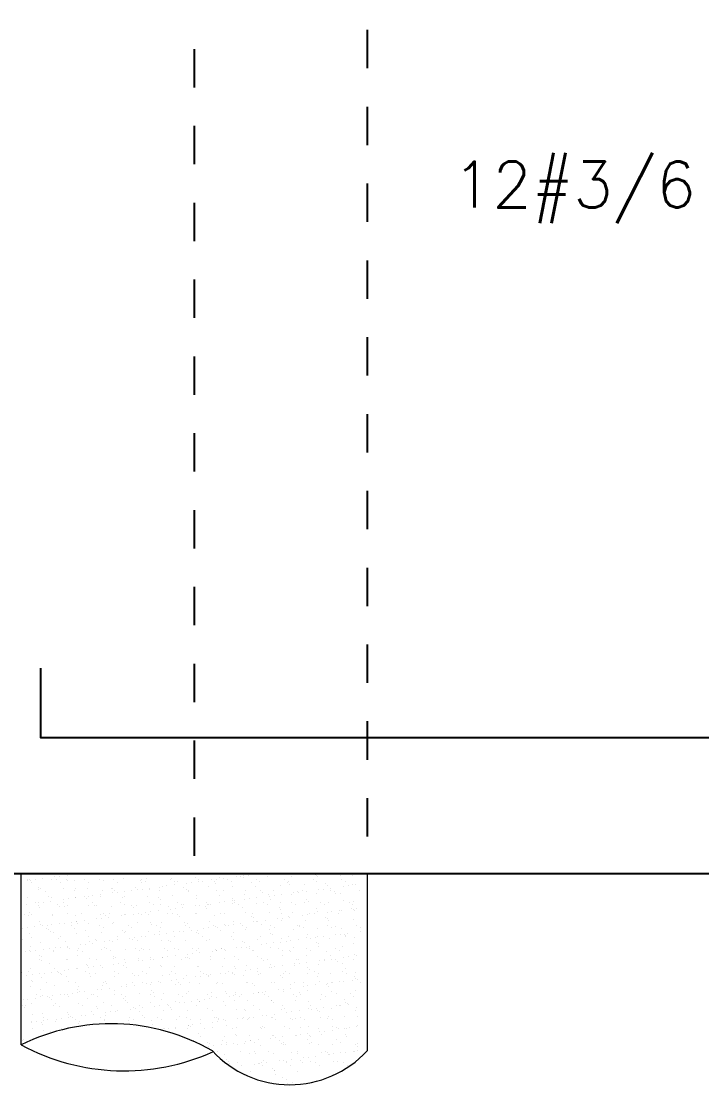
# Model space of a CAD drawing. Header units: millimetres. Extents: x 0 to 212, y -9 to 41.
# Drawn here: x 40.274 to 42.045, y 21.971 to 24.74 of the extents above; entities that cross this region are included whole.
import ezdxf
from ezdxf.enums import TextEntityAlignment as Align

# ---------------------------------------------------------------- set-up
doc = ezdxf.new("R2010")
doc.units = ezdxf.units.MM
doc.header["$LTSCALE"] = 0.01
doc.linetypes.add('DASHDOT', pattern=[1, 0.5, -0.25, 0, -0.25])
doc.linetypes.add('DASHED2', pattern=[0.375, 0.25, -0.125])
for name, color, linetype in [('FC_BORDE VIGA', 4, 'Continuous'), ('FC_EJES', 1, 'DASHDOT'), ('FC_HATCH', 253, 'Continuous'), ('FC_PROYECCION', 6, 'DASHED2'), ('FC_R-60', 11, 'Continuous'), ('FC_REFUERZO', 5, 'Continuous')]:
    doc.layers.add(name, color=color, linetype=linetype)
doc.styles.get("Standard").update_dxf_attribs({"font": 'romans.shx'})

# ---------------------------------------------------------------- blocks, each defined once
blk = doc.blocks.new('PilaDinamica0.90')
at = {"layer": 'FC_HATCH', "linetype": 'Continuous', "lineweight": 15}
for p, q in [((0.0157, -0.0177), (0.0157, -0.0177)), ((0.0167, -0.0164), (0.0167, -0.0164)), ((0.0215, -0.0146), (0.0215, -0.0146)), ((0.0235, -0.0174), (0.0235, -0.0174)), ((0.0268, -0.0228), (0.0268, -0.0228)), ((0.0359, -0.0157), (0.0359, -0.0157)), ((0.0553, -0.0132), (0.0553, -0.0132)), ((0.0782, -0.0169), (0.0782, -0.0169)), ((0.0877, -0.0089), (0.0877, -0.0089)), ((0.091, -0.0162), (0.091, -0.0162)), ((0.1001, -0.0073), (0.1001, -0.0073)), ((0.1011, -0.0226), (0.1011, -0.0226)), ((0.117, -0.0154), (0.117, -0.0154)), ((0.1195, -0.0047), (0.1195, -0.0047)), ((0.1214, -0.0194), (0.1214, -0.0194)), ((0.1392, -0.0172), (0.1392, -0.0172)), ((0.1519, -0.0004), (0.1519, -0.0004)), ((0.1653, -0.0161), (0.1653, -0.0161)), ((0.1754, -0.0225), (0.1754, -0.0225)), ((0.2037, -0.0149), (0.2037, -0.0149)), ((0.2139, -0.0175), (0.2139, -0.0175)), ((0.2396, -0.016), (0.2396, -0.016)), ((0.2497, -0.0224), (0.2497, -0.0224)), ((0.2661, -0.0141), (0.2661, -0.0141)), ((0.3093, -0.0183), (0.3093, -0.0183)), ((0.3137, -0.0224), (0.3137, -0.0224)), ((0.3139, -0.0158), (0.3139, -0.0158)), ((0.324, -0.0222), (0.324, -0.0222)), ((0.3271, -0.0144), (0.3271, -0.0144)), ((0.3855, -0.0014), (0.3855, -0.0014)), ((0.3882, -0.0157), (0.3882, -0.0157)), ((0.3916, -0.0121), (0.3916, -0.0121)), ((0.3983, -0.0221), (0.3983, -0.0221)), ((0.4062, -0.0204), (0.4062, -0.0204)), ((0.4308, -0.0255), (0.4308, -0.0255)), ((0.4432, -0.0239), (0.4432, -0.0239)), ((0.454, -0.0113), (0.454, -0.0113)), ((0.4625, -0.0156), (0.4625, -0.0156)), ((0.4626, -0.0213), (0.4626, -0.0213)), ((0.4726, -0.022), (0.4726, -0.022)), ((0.4951, -0.017), (0.4951, -0.017)), ((0.5017, -0.0213), (0.5017, -0.0213)), ((0.5061, -0.0253), (0.5061, -0.0253)), ((0.5075, -0.0154), (0.5075, -0.0154)), ((0.5151, -0.0116), (0.5151, -0.0116)), ((0.5269, -0.0129), (0.5269, -0.0129)), ((0.5368, -0.0154), (0.5368, -0.0154)), ((0.5469, -0.0218), (0.5469, -0.0218)), ((0.5593, -0.0086), (0.5593, -0.0086)), ((0.5717, -0.007), (0.5717, -0.007)), ((0.5734, -0.0003), (0.5734, -0.0003)), ((0.5778, -0.0043), (0.5778, -0.0043)), ((0.5795, -0.0093), (0.5795, -0.0093)), ((0.5911, -0.0044), (0.5911, -0.0044)), ((0.5986, -0.0234), (0.5986, -0.0234)), ((0.6111, -0.0153), (0.6111, -0.0153)), ((0.6212, -0.0217), (0.6212, -0.0217)), ((0.6235, -0.0001), (0.6235, -0.0001)), ((0.642, -0.0085), (0.642, -0.0085)), ((0.6703, -0.0024), (0.6703, -0.0024)), ((0.6854, -0.0152), (0.6854, -0.0152)), ((0.694, -0.0242), (0.694, -0.0242)), ((0.6955, -0.0216), (0.6955, -0.0216)), ((0.703, -0.0087), (0.703, -0.0087)), ((0.7597, -0.015), (0.7597, -0.015)), ((0.7658, -0.0032), (0.7658, -0.0032)), ((0.7674, -0.0064), (0.7674, -0.0064)), ((0.7698, -0.0214), (0.7698, -0.0214)), ((0.7702, -0.0073), (0.7702, -0.0073)), ((0.7909, -0.0263), (0.7909, -0.0263)), ((0.8299, -0.0056), (0.8299, -0.0056)), ((0.834, -0.0149), (0.834, -0.0149)), ((0.8441, -0.0213), (0.8441, -0.0213)), ((0.8626, -0.0054), (0.8626, -0.0054)), ((0.0453, -0.0363), (0.0453, -0.0363)), ((0.046, -0.0416), (0.046, -0.0416)), ((0.0497, -0.0404), (0.0497, -0.0404)), ((0.063, -0.0459), (0.063, -0.0459)), ((0.1104, -0.0393), (0.1104, -0.0393)), ((0.1373, -0.0457), (0.1373, -0.0457)), ((0.1421, -0.0384), (0.1421, -0.0384)), ((0.1729, -0.0385), (0.1729, -0.0385)), ((0.2057, -0.0551), (0.2057, -0.0551)), ((0.2116, -0.0456), (0.2116, -0.0456)), ((0.2339, -0.0388), (0.2339, -0.0388)), ((0.2376, -0.0393), (0.2376, -0.0393)), ((0.2382, -0.0509), (0.2382, -0.0509)), ((0.242, -0.0433), (0.242, -0.0433)), ((0.2506, -0.0492), (0.2506, -0.0492)), ((0.27, -0.0467), (0.27, -0.0467)), ((0.2859, -0.0455), (0.2859, -0.0455)), ((0.2984, -0.0365), (0.2984, -0.0365)), ((0.3024, -0.0424), (0.3024, -0.0424)), ((0.3148, -0.0408), (0.3148, -0.0408)), ((0.3342, -0.0382), (0.3342, -0.0382)), ((0.3345, -0.0414), (0.3345, -0.0414)), ((0.3602, -0.0453), (0.3602, -0.0453)), ((0.3608, -0.0357), (0.3608, -0.0357)), ((0.3666, -0.034), (0.3666, -0.034)), ((0.379, -0.0323), (0.379, -0.0323)), ((0.3984, -0.0298), (0.3984, -0.0298)), ((0.4219, -0.036), (0.4219, -0.036)), ((0.43, -0.0422), (0.43, -0.0422)), ((0.4344, -0.0462), (0.4344, -0.0462)), ((0.4345, -0.0452), (0.4345, -0.0452)), ((0.4863, -0.0337), (0.4863, -0.0337)), ((0.5088, -0.045), (0.5088, -0.045)), ((0.5268, -0.0443), (0.5268, -0.0443)), ((0.5488, -0.0329), (0.5488, -0.0329)), ((0.581, -0.0552), (0.581, -0.0552)), ((0.5831, -0.0449), (0.5831, -0.0449)), ((0.6098, -0.0331), (0.6098, -0.0331)), ((0.6223, -0.0451), (0.6223, -0.0451)), ((0.6267, -0.0492), (0.6267, -0.0492)), ((0.6435, -0.0544), (0.6435, -0.0544)), ((0.6574, -0.0448), (0.6574, -0.0448)), ((0.6742, -0.0308), (0.6742, -0.0308)), ((0.6773, -0.0548), (0.6773, -0.0548)), ((0.6984, -0.0282), (0.6984, -0.0282)), ((0.7045, -0.0547), (0.7045, -0.0547)), ((0.7097, -0.0506), (0.7097, -0.0506)), ((0.7192, -0.0472), (0.7192, -0.0472)), ((0.7221, -0.0489), (0.7221, -0.0489)), ((0.7317, -0.0446), (0.7317, -0.0446)), ((0.7367, -0.03), (0.7367, -0.03)), ((0.7415, -0.0464), (0.7415, -0.0464)), ((0.769, -0.0524), (0.769, -0.0524)), ((0.7739, -0.0421), (0.7739, -0.0421)), ((0.7864, -0.0405), (0.7864, -0.0405)), ((0.7977, -0.0303), (0.7977, -0.0303)), ((0.8058, -0.0379), (0.8058, -0.0379)), ((0.806, -0.0445), (0.806, -0.0445)), ((0.8147, -0.0481), (0.8147, -0.0481)), ((0.8191, -0.0521), (0.8191, -0.0521)), ((0.8314, -0.0516), (0.8314, -0.0516)), ((0.8382, -0.0336), (0.8382, -0.0336)), ((0.8506, -0.032), (0.8506, -0.032)), ((0.8622, -0.028), (0.8622, -0.028)), ((0.87, -0.0295), (0.87, -0.0295)), ((0.8803, -0.0444), (0.8803, -0.0444)), ((0.0131, -0.0805), (0.0131, -0.0805)), ((0.0172, -0.0637), (0.0172, -0.0637)), ((0.036, -0.0761), (0.036, -0.0761)), ((0.0455, -0.0762), (0.0455, -0.0762)), ((0.046, -0.0825), (0.046, -0.0825)), ((0.0579, -0.0746), (0.0579, -0.0746)), ((0.0704, -0.0594), (0.0704, -0.0594)), ((0.0773, -0.072), (0.0773, -0.072)), ((0.0797, -0.0629), (0.0797, -0.0629)), ((0.0942, -0.0812), (0.0942, -0.0812)), ((0.1097, -0.0678), (0.1097, -0.0678)), ((0.1103, -0.076), (0.1103, -0.076)), ((0.1203, -0.0824), (0.1203, -0.0824)), ((0.1221, -0.0661), (0.1221, -0.0661)), ((0.1407, -0.0632), (0.1407, -0.0632)), ((0.1415, -0.0636), (0.1415, -0.0636)), ((0.1659, -0.0602), (0.1659, -0.0602)), ((0.1703, -0.0642), (0.1703, -0.0642)), ((0.1739, -0.0593), (0.1739, -0.0593)), ((0.1846, -0.0758), (0.1846, -0.0758)), ((0.1864, -0.0577), (0.1864, -0.0577)), ((0.1946, -0.0823), (0.1946, -0.0823)), ((0.2052, -0.0609), (0.2052, -0.0609)), ((0.2589, -0.0757), (0.2589, -0.0757)), ((0.2628, -0.0623), (0.2628, -0.0623)), ((0.2676, -0.0601), (0.2676, -0.0601)), ((0.269, -0.0821), (0.269, -0.0821)), ((0.2999, -0.0824), (0.2999, -0.0824)), ((0.3286, -0.0604), (0.3286, -0.0604)), ((0.3332, -0.0756), (0.3332, -0.0756)), ((0.3433, -0.082), (0.3433, -0.082)), ((0.3582, -0.0631), (0.3582, -0.0631)), ((0.3623, -0.0817), (0.3623, -0.0817)), ((0.3626, -0.0672), (0.3626, -0.0672)), ((0.3931, -0.058), (0.3931, -0.058)), ((0.4075, -0.0754), (0.4075, -0.0754)), ((0.4176, -0.0819), (0.4176, -0.0819)), ((0.4234, -0.0819), (0.4234, -0.0819)), ((0.4551, -0.0652), (0.4551, -0.0652)), ((0.4555, -0.0573), (0.4555, -0.0573)), ((0.4652, -0.0827), (0.4652, -0.0827)), ((0.4818, -0.0753), (0.4818, -0.0753)), ((0.4846, -0.0802), (0.4846, -0.0802)), ((0.4878, -0.0796), (0.4878, -0.0796)), ((0.4919, -0.0817), (0.4919, -0.0817)), ((0.5166, -0.0575), (0.5166, -0.0575)), ((0.5171, -0.0759), (0.5171, -0.0759)), ((0.5295, -0.0743), (0.5295, -0.0743)), ((0.5489, -0.0717), (0.5489, -0.0717)), ((0.5503, -0.0788), (0.5503, -0.0788)), ((0.5506, -0.0661), (0.5506, -0.0661)), ((0.555, -0.0701), (0.555, -0.0701)), ((0.5561, -0.0752), (0.5561, -0.0752)), ((0.5662, -0.0816), (0.5662, -0.0816)), ((0.5813, -0.0675), (0.5813, -0.0675)), ((0.5937, -0.0658), (0.5937, -0.0658)), ((0.6113, -0.0791), (0.6113, -0.0791)), ((0.6131, -0.0633), (0.6131, -0.0633)), ((0.6304, -0.075), (0.6304, -0.075)), ((0.6405, -0.0814), (0.6405, -0.0814)), ((0.6455, -0.059), (0.6455, -0.059)), ((0.6475, -0.0682), (0.6475, -0.0682)), ((0.6579, -0.0574), (0.6579, -0.0574)), ((0.6757, -0.0768), (0.6757, -0.0768)), ((0.7047, -0.0749), (0.7047, -0.0749)), ((0.7148, -0.0813), (0.7148, -0.0813)), ((0.7382, -0.076), (0.7382, -0.076)), ((0.7429, -0.069), (0.7429, -0.069)), ((0.7473, -0.073), (0.7473, -0.073)), ((0.779, -0.0748), (0.779, -0.0748)), ((0.7891, -0.0812), (0.7891, -0.0812)), ((0.7992, -0.0763), (0.7992, -0.0763)), ((0.8398, -0.0711), (0.8398, -0.0711)), ((0.8533, -0.0746), (0.8533, -0.0746)), ((0.8634, -0.081), (0.8634, -0.081)), ((0.8637, -0.074), (0.8637, -0.074)), ((0.008, -0.1057), (0.008, -0.1057)), ((0.0187, -0.1097), (0.0187, -0.1097)), ((0.0224, -0.1021), (0.0224, -0.1021)), ((0.0268, -0.1061), (0.0268, -0.1061)), ((0.0475, -0.0876), (0.0475, -0.0876)), ((0.0812, -0.1089), (0.0812, -0.1089)), ((0.0823, -0.1056), (0.0823, -0.1056)), ((0.0986, -0.0852), (0.0986, -0.0852)), ((0.1119, -0.0853), (0.1119, -0.0853)), ((0.1193, -0.1042), (0.1193, -0.1042)), ((0.1422, -0.1092), (0.1422, -0.1092)), ((0.1566, -0.1055), (0.1566, -0.1055)), ((0.1744, -0.0845), (0.1744, -0.0845)), ((0.191, -0.0833), (0.191, -0.0833)), ((0.2067, -0.1068), (0.2067, -0.1068)), ((0.2148, -0.105), (0.2148, -0.105)), ((0.2192, -0.1091), (0.2192, -0.1091)), ((0.2309, -0.1053), (0.2309, -0.1053)), ((0.2354, -0.0848), (0.2354, -0.0848)), ((0.2602, -0.1097), (0.2602, -0.1097)), ((0.2691, -0.1061), (0.2691, -0.1061)), ((0.2726, -0.1081), (0.2726, -0.1081)), ((0.2865, -0.0841), (0.2865, -0.0841)), ((0.2909, -0.0881), (0.2909, -0.0881)), ((0.292, -0.1056), (0.292, -0.1056)), ((0.3052, -0.1052), (0.3052, -0.1052)), ((0.3117, -0.1071), (0.3117, -0.1071)), ((0.3244, -0.1013), (0.3244, -0.1013)), ((0.3302, -0.1063), (0.3302, -0.1063)), ((0.3368, -0.0997), (0.3368, -0.0997)), ((0.3562, -0.0971), (0.3562, -0.0971)), ((0.3795, -0.1051), (0.3795, -0.1051)), ((0.3834, -0.0862), (0.3834, -0.0862)), ((0.3886, -0.0928), (0.3886, -0.0928)), ((0.3946, -0.104), (0.3946, -0.104)), ((0.401, -0.0912), (0.401, -0.0912)), ((0.4071, -0.108), (0.4071, -0.108)), ((0.4204, -0.0886), (0.4204, -0.0886)), ((0.4528, -0.0844), (0.4528, -0.0844)), ((0.4538, -0.1049), (0.4538, -0.1049)), ((0.457, -0.1032), (0.457, -0.1032)), ((0.4789, -0.087), (0.4789, -0.087)), ((0.4833, -0.091), (0.4833, -0.091)), ((0.504, -0.1101), (0.504, -0.1101)), ((0.5181, -0.1035), (0.5181, -0.1035)), ((0.5281, -0.1048), (0.5281, -0.1048)), ((0.5757, -0.0891), (0.5757, -0.0891)), ((0.5825, -0.1012), (0.5825, -0.1012)), ((0.6024, -0.1047), (0.6024, -0.1047)), ((0.645, -0.1004), (0.645, -0.1004)), ((0.6712, -0.0899), (0.6712, -0.0899)), ((0.6756, -0.094), (0.6756, -0.094)), ((0.6767, -0.1045), (0.6767, -0.1045)), ((0.706, -0.1007), (0.706, -0.1007)), ((0.7317, -0.1094), (0.7317, -0.1094)), ((0.7441, -0.1078), (0.7441, -0.1078)), ((0.751, -0.1044), (0.751, -0.1044)), ((0.7635, -0.1052), (0.7635, -0.1052)), ((0.7681, -0.092), (0.7681, -0.092)), ((0.7705, -0.0984), (0.7705, -0.0984)), ((0.7959, -0.101), (0.7959, -0.101)), ((0.8084, -0.0993), (0.8084, -0.0993)), ((0.8253, -0.1043), (0.8253, -0.1043)), ((0.8278, -0.0968), (0.8278, -0.0968)), ((0.8329, -0.0976), (0.8329, -0.0976)), ((0.8602, -0.0925), (0.8602, -0.0925)), ((0.8636, -0.0929), (0.8636, -0.0929)), ((0.868, -0.0969), (0.868, -0.0969)), ((0.8726, -0.0909), (0.8726, -0.0909)), ((0.0476, -0.1251), (0.0476, -0.1251)), ((0.049, -0.1336), (0.049, -0.1336)), ((0.0553, -0.1359), (0.0553, -0.1359)), ((0.0675, -0.1351), (0.0675, -0.1351)), ((0.0799, -0.1335), (0.0799, -0.1335)), ((0.0993, -0.1309), (0.0993, -0.1309)), ((0.1134, -0.1312), (0.1134, -0.1312)), ((0.1296, -0.1357), (0.1296, -0.1357)), ((0.1317, -0.1267), (0.1317, -0.1267)), ((0.1431, -0.126), (0.1431, -0.126)), ((0.1441, -0.125), (0.1441, -0.125)), ((0.1475, -0.13), (0.1475, -0.13)), ((0.1635, -0.1225), (0.1635, -0.1225)), ((0.1759, -0.1305), (0.1759, -0.1305)), ((0.1959, -0.1182), (0.1959, -0.1182)), ((0.2039, -0.1356), (0.2039, -0.1356)), ((0.2084, -0.1166), (0.2084, -0.1166)), ((0.2277, -0.114), (0.2277, -0.114)), ((0.2369, -0.1307), (0.2369, -0.1307)), ((0.2399, -0.1281), (0.2399, -0.1281)), ((0.2782, -0.1355), (0.2782, -0.1355)), ((0.3014, -0.1284), (0.3014, -0.1284)), ((0.3354, -0.1289), (0.3354, -0.1289)), ((0.3398, -0.1329), (0.3398, -0.1329)), ((0.3525, -0.1353), (0.3525, -0.1353)), ((0.3638, -0.1276), (0.3638, -0.1276)), ((0.4115, -0.112), (0.4115, -0.112)), ((0.4249, -0.1279), (0.4249, -0.1279)), ((0.4268, -0.1352), (0.4268, -0.1352)), ((0.4323, -0.131), (0.4323, -0.131)), ((0.4893, -0.1256), (0.4893, -0.1256)), ((0.5011, -0.1351), (0.5011, -0.1351)), ((0.5278, -0.1318), (0.5278, -0.1318)), ((0.5322, -0.1359), (0.5322, -0.1359)), ((0.539, -0.1348), (0.539, -0.1348)), ((0.5515, -0.1332), (0.5515, -0.1332)), ((0.5518, -0.1248), (0.5518, -0.1248)), ((0.5709, -0.1306), (0.5709, -0.1306)), ((0.5754, -0.1349), (0.5754, -0.1349)), ((0.5995, -0.1109), (0.5995, -0.1109)), ((0.6033, -0.1263), (0.6033, -0.1263)), ((0.6039, -0.1149), (0.6039, -0.1149)), ((0.6128, -0.1251), (0.6128, -0.1251)), ((0.6157, -0.1247), (0.6157, -0.1247)), ((0.6246, -0.1339), (0.6246, -0.1339)), ((0.6351, -0.1222), (0.6351, -0.1222)), ((0.6497, -0.1348), (0.6497, -0.1348)), ((0.6675, -0.1179), (0.6675, -0.1179)), ((0.6772, -0.1228), (0.6772, -0.1228)), ((0.6799, -0.1163), (0.6799, -0.1163)), ((0.6964, -0.113), (0.6964, -0.113)), ((0.6993, -0.1137), (0.6993, -0.1137)), ((0.7201, -0.1348), (0.7201, -0.1348)), ((0.724, -0.1346), (0.724, -0.1346)), ((0.7397, -0.122), (0.7397, -0.122)), ((0.7918, -0.1138), (0.7918, -0.1138)), ((0.7962, -0.1178), (0.7962, -0.1178)), ((0.7983, -0.1345), (0.7983, -0.1345)), ((0.8007, -0.1223), (0.8007, -0.1223)), ((0.817, -0.1369), (0.817, -0.1369)), ((0.8652, -0.1199), (0.8652, -0.1199)), ((0.8726, -0.1344), (0.8726, -0.1344)), ((0.0033, -0.1436), (0.0033, -0.1436)), ((0.0157, -0.1419), (0.0157, -0.1419)), ((0.0202, -0.1556), (0.0202, -0.1556)), ((0.0272, -0.1655), (0.0272, -0.1655)), ((0.0351, -0.1394), (0.0351, -0.1394)), ((0.0653, -0.1423), (0.0653, -0.1423)), ((0.0713, -0.1469), (0.0713, -0.1469)), ((0.0757, -0.1509), (0.0757, -0.1509)), ((0.0827, -0.1548), (0.0827, -0.1548)), ((0.1015, -0.1653), (0.1015, -0.1653)), ((0.1396, -0.1421), (0.1396, -0.1421)), ((0.1437, -0.1551), (0.1437, -0.1551)), ((0.1682, -0.149), (0.1682, -0.149)), ((0.1758, -0.1652), (0.1758, -0.1652)), ((0.2082, -0.1528), (0.2082, -0.1528)), ((0.2139, -0.142), (0.2139, -0.142)), ((0.2501, -0.1651), (0.2501, -0.1651)), ((0.2637, -0.1498), (0.2637, -0.1498)), ((0.2681, -0.1539), (0.2681, -0.1539)), ((0.2706, -0.152), (0.2706, -0.152)), ((0.2882, -0.1419), (0.2882, -0.1419)), ((0.314, -0.1644), (0.314, -0.1644)), ((0.3244, -0.1649), (0.3244, -0.1649)), ((0.3317, -0.1523), (0.3317, -0.1523)), ((0.3464, -0.1602), (0.3464, -0.1602)), ((0.3588, -0.1585), (0.3588, -0.1585)), ((0.3606, -0.1519), (0.3606, -0.1519)), ((0.3625, -0.1417), (0.3625, -0.1417)), ((0.3782, -0.156), (0.3782, -0.156)), ((0.3961, -0.15), (0.3961, -0.15)), ((0.3987, -0.1648), (0.3987, -0.1648)), ((0.4106, -0.1517), (0.4106, -0.1517)), ((0.423, -0.1501), (0.423, -0.1501)), ((0.4368, -0.1416), (0.4368, -0.1416)), ((0.4424, -0.1475), (0.4424, -0.1475)), ((0.456, -0.1528), (0.456, -0.1528)), ((0.4585, -0.1492), (0.4585, -0.1492)), ((0.4604, -0.1568), (0.4604, -0.1568)), ((0.473, -0.1647), (0.473, -0.1647)), ((0.4748, -0.1433), (0.4748, -0.1433)), ((0.4872, -0.1416), (0.4872, -0.1416)), ((0.5066, -0.1391), (0.5066, -0.1391)), ((0.5111, -0.1415), (0.5111, -0.1415)), ((0.5196, -0.1495), (0.5196, -0.1495)), ((0.5473, -0.1645), (0.5473, -0.1645)), ((0.5529, -0.1549), (0.5529, -0.1549)), ((0.584, -0.1472), (0.584, -0.1472)), ((0.5854, -0.1413), (0.5854, -0.1413)), ((0.6216, -0.1644), (0.6216, -0.1644)), ((0.6465, -0.1464), (0.6465, -0.1464)), ((0.6484, -0.1557), (0.6484, -0.1557)), ((0.6528, -0.1597), (0.6528, -0.1597)), ((0.6597, -0.1412), (0.6597, -0.1412)), ((0.6959, -0.1643), (0.6959, -0.1643)), ((0.7075, -0.1467), (0.7075, -0.1467)), ((0.7245, -0.1388), (0.7245, -0.1388)), ((0.734, -0.1411), (0.734, -0.1411)), ((0.7453, -0.1578), (0.7453, -0.1578)), ((0.7702, -0.1641), (0.7702, -0.1641)), ((0.772, -0.1443), (0.772, -0.1443)), ((0.7855, -0.1641), (0.7855, -0.1641)), ((0.8083, -0.1409), (0.8083, -0.1409)), ((0.8179, -0.1599), (0.8179, -0.1599)), ((0.8304, -0.1582), (0.8304, -0.1582)), ((0.8344, -0.1435), (0.8344, -0.1435)), ((0.8407, -0.1586), (0.8407, -0.1586)), ((0.8446, -0.164), (0.8446, -0.164)), ((0.8451, -0.1627), (0.8451, -0.1627)), ((0.8498, -0.1557), (0.8498, -0.1557)), ((0.8667, -0.1659), (0.8667, -0.1659)), ((0.8822, -0.1514), (0.8822, -0.1514)), ((0.8826, -0.1408), (0.8826, -0.1408)), ((0.004, -0.1719), (0.004, -0.1719)), ((0.0248, -0.1909), (0.0248, -0.1909)), ((0.0505, -0.1795), (0.0505, -0.1795)), ((0.0965, -0.17), (0.0965, -0.17)), ((0.1019, -0.1924), (0.1019, -0.1924)), ((0.115, -0.1772), (0.115, -0.1772)), ((0.1202, -0.1917), (0.1202, -0.1917)), ((0.1213, -0.1898), (0.1213, -0.1898)), ((0.1537, -0.1855), (0.1537, -0.1855)), ((0.1661, -0.1839), (0.1661, -0.1839)), ((0.1774, -0.1764), (0.1774, -0.1764)), ((0.1855, -0.1813), (0.1855, -0.1813)), ((0.192, -0.1708), (0.192, -0.1708)), ((0.1964, -0.1748), (0.1964, -0.1748)), ((0.2179, -0.1771), (0.2179, -0.1771)), ((0.2303, -0.1754), (0.2303, -0.1754)), ((0.2384, -0.1767), (0.2384, -0.1767)), ((0.2497, -0.1729), (0.2497, -0.1729)), ((0.2822, -0.1686), (0.2822, -0.1686)), ((0.2888, -0.1729), (0.2888, -0.1729)), ((0.2946, -0.167), (0.2946, -0.167)), ((0.3029, -0.1744), (0.3029, -0.1744)), ((0.3653, -0.1736), (0.3653, -0.1736)), ((0.3843, -0.1737), (0.3843, -0.1737)), ((0.3887, -0.1777), (0.3887, -0.1777)), ((0.4264, -0.1739), (0.4264, -0.1739)), ((0.4812, -0.1758), (0.4812, -0.1758)), ((0.4908, -0.1716), (0.4908, -0.1716)), ((0.5533, -0.1708), (0.5533, -0.1708)), ((0.561, -0.1937), (0.561, -0.1937)), ((0.5735, -0.192), (0.5735, -0.192)), ((0.5767, -0.1766), (0.5767, -0.1766)), ((0.5811, -0.1807), (0.5811, -0.1807)), ((0.5855, -0.1931), (0.5855, -0.1931)), ((0.5929, -0.1895), (0.5929, -0.1895)), ((0.6143, -0.1711), (0.6143, -0.1711)), ((0.6253, -0.1852), (0.6253, -0.1852)), ((0.6377, -0.1836), (0.6377, -0.1836)), ((0.648, -0.1923), (0.648, -0.1923)), ((0.6571, -0.181), (0.6571, -0.181)), ((0.6735, -0.1787), (0.6735, -0.1787)), ((0.6787, -0.1687), (0.6787, -0.1687)), ((0.6895, -0.1768), (0.6895, -0.1768)), ((0.7019, -0.1751), (0.7019, -0.1751)), ((0.709, -0.1926), (0.709, -0.1926)), ((0.7213, -0.1726), (0.7213, -0.1726)), ((0.7412, -0.1679), (0.7412, -0.1679)), ((0.7537, -0.1683), (0.7537, -0.1683)), ((0.7661, -0.1667), (0.7661, -0.1667)), ((0.769, -0.1796), (0.769, -0.1796)), ((0.7734, -0.1836), (0.7734, -0.1836)), ((0.7735, -0.1903), (0.7735, -0.1903)), ((0.8022, -0.1682), (0.8022, -0.1682)), ((0.8359, -0.1895), (0.8359, -0.1895)), ((0.8659, -0.1817), (0.8659, -0.1817)), ((0.0002, -0.1957), (0.0002, -0.1957)), ((0.0103, -0.2022), (0.0103, -0.2022)), ((0.0217, -0.2016), (0.0217, -0.2016)), ((0.0253, -0.2024), (0.0253, -0.2024)), ((0.0377, -0.2008), (0.0377, -0.2008)), ((0.0485, -0.2127), (0.0485, -0.2127)), ((0.0529, -0.2167), (0.0529, -0.2167)), ((0.0571, -0.1983), (0.0571, -0.1983)), ((0.0745, -0.1956), (0.0745, -0.1956)), ((0.0842, -0.2008), (0.0842, -0.2008)), ((0.0846, -0.202), (0.0846, -0.202)), ((0.0895, -0.194), (0.0895, -0.194)), ((0.1246, -0.1957), (0.1246, -0.1957)), ((0.1452, -0.2011), (0.1452, -0.2011)), ((0.1454, -0.2148), (0.1454, -0.2148)), ((0.1488, -0.1955), (0.1488, -0.1955)), ((0.1589, -0.2019), (0.1589, -0.2019)), ((0.2097, -0.1988), (0.2097, -0.1988)), ((0.2171, -0.1938), (0.2171, -0.1938)), ((0.2231, -0.1953), (0.2231, -0.1953)), ((0.2332, -0.2018), (0.2332, -0.2018)), ((0.2409, -0.2156), (0.2409, -0.2156)), ((0.2453, -0.2196), (0.2453, -0.2196)), ((0.2721, -0.198), (0.2721, -0.198)), ((0.2974, -0.1952), (0.2974, -0.1952)), ((0.3044, -0.2204), (0.3044, -0.2204)), ((0.3075, -0.2016), (0.3075, -0.2016)), ((0.3126, -0.1946), (0.3126, -0.1946)), ((0.317, -0.1987), (0.317, -0.1987)), ((0.3332, -0.1983), (0.3332, -0.1983)), ((0.3377, -0.2177), (0.3377, -0.2177)), ((0.3668, -0.2196), (0.3668, -0.2196)), ((0.3684, -0.219), (0.3684, -0.219)), ((0.3717, -0.1951), (0.3717, -0.1951)), ((0.3808, -0.2174), (0.3808, -0.2174)), ((0.3818, -0.2015), (0.3818, -0.2015)), ((0.3976, -0.196), (0.3976, -0.196)), ((0.4002, -0.2149), (0.4002, -0.2149)), ((0.4095, -0.1968), (0.4095, -0.1968)), ((0.4279, -0.2199), (0.4279, -0.2199)), ((0.4326, -0.2106), (0.4326, -0.2106)), ((0.4332, -0.2185), (0.4332, -0.2185)), ((0.445, -0.209), (0.445, -0.209)), ((0.446, -0.1949), (0.446, -0.1949)), ((0.4561, -0.2013), (0.4561, -0.2013)), ((0.4601, -0.1952), (0.4601, -0.1952)), ((0.4644, -0.2064), (0.4644, -0.2064)), ((0.4923, -0.2175), (0.4923, -0.2175)), ((0.4968, -0.2021), (0.4968, -0.2021)), ((0.5049, -0.1976), (0.5049, -0.1976)), ((0.5092, -0.2005), (0.5092, -0.2005)), ((0.5093, -0.2016), (0.5093, -0.2016)), ((0.5203, -0.1948), (0.5203, -0.1948)), ((0.5211, -0.1955), (0.5211, -0.1955)), ((0.5286, -0.1979), (0.5286, -0.1979)), ((0.5301, -0.2206), (0.5301, -0.2206)), ((0.5304, -0.2012), (0.5304, -0.2012)), ((0.5548, -0.2167), (0.5548, -0.2167)), ((0.5946, -0.1947), (0.5946, -0.1947)), ((0.6018, -0.1997), (0.6018, -0.1997)), ((0.6047, -0.2011), (0.6047, -0.2011)), ((0.6158, -0.217), (0.6158, -0.217)), ((0.6256, -0.2214), (0.6256, -0.2214)), ((0.6689, -0.1945), (0.6689, -0.1945)), ((0.679, -0.2009), (0.679, -0.2009)), ((0.6802, -0.2147), (0.6802, -0.2147)), ((0.6973, -0.2005), (0.6973, -0.2005)), ((0.7017, -0.2045), (0.7017, -0.2045)), ((0.7427, -0.2139), (0.7427, -0.2139)), ((0.7432, -0.1944), (0.7432, -0.1944)), ((0.7533, -0.2008), (0.7533, -0.2008)), ((0.7942, -0.2026), (0.7942, -0.2026)), ((0.8037, -0.2142), (0.8037, -0.2142)), ((0.8175, -0.1943), (0.8175, -0.1943)), ((0.8276, -0.2007), (0.8276, -0.2007)), ((0.8399, -0.2187), (0.8399, -0.2187)), ((0.8524, -0.2171), (0.8524, -0.2171)), ((0.8682, -0.2119), (0.8682, -0.2119)), ((0.8718, -0.2146), (0.8718, -0.2146)), ((0.0232, -0.2476), (0.0232, -0.2476)), ((0.0465, -0.2252), (0.0465, -0.2252)), ((0.052, -0.2255), (0.052, -0.2255)), ((0.0737, -0.2357), (0.0737, -0.2357)), ((0.0857, -0.2468), (0.0857, -0.2468)), ((0.1165, -0.2232), (0.1165, -0.2232)), ((0.1208, -0.2251), (0.1208, -0.2251)), ((0.1433, -0.2487), (0.1433, -0.2487)), ((0.1467, -0.2471), (0.1467, -0.2471)), ((0.1691, -0.2365), (0.1691, -0.2365)), ((0.1735, -0.2406), (0.1735, -0.2406)), ((0.1757, -0.2444), (0.1757, -0.2444)), ((0.1789, -0.2224), (0.1789, -0.2224)), ((0.1881, -0.2428), (0.1881, -0.2428)), ((0.1951, -0.225), (0.1951, -0.225)), ((0.2075, -0.2402), (0.2075, -0.2402)), ((0.2112, -0.2448), (0.2112, -0.2448)), ((0.2399, -0.2227), (0.2399, -0.2227)), ((0.2399, -0.236), (0.2399, -0.236)), ((0.2523, -0.2343), (0.2523, -0.2343)), ((0.266, -0.2386), (0.266, -0.2386)), ((0.2694, -0.2248), (0.2694, -0.2248)), ((0.2717, -0.2318), (0.2717, -0.2318)), ((0.2736, -0.244), (0.2736, -0.244)), ((0.3042, -0.2275), (0.3042, -0.2275)), ((0.3166, -0.2259), (0.3166, -0.2259)), ((0.3347, -0.2443), (0.3347, -0.2443)), ((0.336, -0.2233), (0.336, -0.2233)), ((0.3437, -0.2247), (0.3437, -0.2247)), ((0.3615, -0.2395), (0.3615, -0.2395)), ((0.3659, -0.2435), (0.3659, -0.2435)), ((0.3991, -0.2419), (0.3991, -0.2419)), ((0.418, -0.2246), (0.418, -0.2246)), ((0.4376, -0.2225), (0.4376, -0.2225)), ((0.4584, -0.2416), (0.4584, -0.2416)), ((0.4616, -0.2411), (0.4616, -0.2411)), ((0.4923, -0.2244), (0.4923, -0.2244)), ((0.5226, -0.2414), (0.5226, -0.2414)), ((0.5538, -0.2424), (0.5538, -0.2424)), ((0.5582, -0.2464), (0.5582, -0.2464)), ((0.5666, -0.2243), (0.5666, -0.2243)), ((0.587, -0.2391), (0.587, -0.2391)), ((0.6149, -0.2484), (0.6149, -0.2484)), ((0.63, -0.2255), (0.63, -0.2255)), ((0.6409, -0.2242), (0.6409, -0.2242)), ((0.6473, -0.2441), (0.6473, -0.2441)), ((0.6495, -0.2383), (0.6495, -0.2383)), ((0.6507, -0.2445), (0.6507, -0.2445)), ((0.6597, -0.2425), (0.6597, -0.2425)), ((0.6791, -0.2399), (0.6791, -0.2399)), ((0.7105, -0.2386), (0.7105, -0.2386)), ((0.7115, -0.2356), (0.7115, -0.2356)), ((0.7152, -0.224), (0.7152, -0.224)), ((0.7224, -0.2236), (0.7224, -0.2236)), ((0.7239, -0.234), (0.7239, -0.234)), ((0.7433, -0.2315), (0.7433, -0.2315)), ((0.7462, -0.2453), (0.7462, -0.2453)), ((0.775, -0.2363), (0.775, -0.2363)), ((0.7757, -0.2272), (0.7757, -0.2272)), ((0.7881, -0.2256), (0.7881, -0.2256)), ((0.7895, -0.2239), (0.7895, -0.2239)), ((0.8075, -0.223), (0.8075, -0.223)), ((0.8179, -0.2244), (0.8179, -0.2244)), ((0.8223, -0.2284), (0.8223, -0.2284)), ((0.8374, -0.2355), (0.8374, -0.2355)), ((0.8431, -0.2474), (0.8431, -0.2474)), ((0.8638, -0.2237), (0.8638, -0.2237)), ((0.0019, -0.2566), (0.0019, -0.2566)), ((0.0148, -0.2656), (0.0148, -0.2656)), ((0.0195, -0.2555), (0.0195, -0.2555)), ((0.0296, -0.2619), (0.0296, -0.2619)), ((0.0473, -0.2613), (0.0473, -0.2613)), ((0.0535, -0.2715), (0.0535, -0.2715)), ((0.0597, -0.2597), (0.0597, -0.2597)), ((0.0791, -0.2571), (0.0791, -0.2571)), ((0.0938, -0.2554), (0.0938, -0.2554)), ((0.0974, -0.2575), (0.0974, -0.2575)), ((0.1018, -0.2615), (0.1018, -0.2615)), ((0.1039, -0.2618), (0.1039, -0.2618)), ((0.1115, -0.2529), (0.1115, -0.2529)), ((0.118, -0.2692), (0.118, -0.2692)), ((0.1239, -0.2512), (0.1239, -0.2512)), ((0.1681, -0.2552), (0.1681, -0.2552)), ((0.1782, -0.2616), (0.1782, -0.2616)), ((0.1804, -0.2684), (0.1804, -0.2684)), ((0.1943, -0.2596), (0.1943, -0.2596)), ((0.2414, -0.2687), (0.2414, -0.2687)), ((0.2424, -0.2551), (0.2424, -0.2551)), ((0.2525, -0.2615), (0.2525, -0.2615)), ((0.2898, -0.2604), (0.2898, -0.2604)), ((0.2942, -0.2644), (0.2942, -0.2644)), ((0.3059, -0.2663), (0.3059, -0.2663)), ((0.3167, -0.255), (0.3167, -0.255)), ((0.3268, -0.2614), (0.3268, -0.2614)), ((0.3683, -0.2655), (0.3683, -0.2655)), ((0.3866, -0.2625), (0.3866, -0.2625)), ((0.391, -0.2548), (0.391, -0.2548)), ((0.4011, -0.2612), (0.4011, -0.2612)), ((0.4028, -0.2763), (0.4028, -0.2763)), ((0.4222, -0.2737), (0.4222, -0.2737)), ((0.4294, -0.2658), (0.4294, -0.2658)), ((0.4546, -0.2695), (0.4546, -0.2695)), ((0.4653, -0.2547), (0.4653, -0.2547)), ((0.467, -0.2678), (0.467, -0.2678)), ((0.4754, -0.2611), (0.4754, -0.2611)), ((0.4821, -0.2633), (0.4821, -0.2633)), ((0.4864, -0.2653), (0.4864, -0.2653)), ((0.4865, -0.2674), (0.4865, -0.2674)), ((0.4938, -0.2635), (0.4938, -0.2635)), ((0.5188, -0.261), (0.5188, -0.261)), ((0.5312, -0.2594), (0.5312, -0.2594)), ((0.5396, -0.2545), (0.5396, -0.2545)), ((0.5497, -0.261), (0.5497, -0.261)), ((0.5506, -0.2568), (0.5506, -0.2568)), ((0.5563, -0.2627), (0.5563, -0.2627)), ((0.579, -0.2654), (0.579, -0.2654)), ((0.583, -0.2526), (0.583, -0.2526)), ((0.5955, -0.2509), (0.5955, -0.2509)), ((0.6139, -0.2544), (0.6139, -0.2544)), ((0.6173, -0.263), (0.6173, -0.263)), ((0.624, -0.2608), (0.624, -0.2608)), ((0.6745, -0.2663), (0.6745, -0.2663)), ((0.6789, -0.2703), (0.6789, -0.2703)), ((0.6817, -0.2607), (0.6817, -0.2607)), ((0.6882, -0.2543), (0.6882, -0.2543)), ((0.6983, -0.2607), (0.6983, -0.2607)), ((0.7442, -0.2599), (0.7442, -0.2599)), ((0.7506, -0.2493), (0.7506, -0.2493)), ((0.7625, -0.2541), (0.7625, -0.2541)), ((0.7714, -0.2684), (0.7714, -0.2684)), ((0.7726, -0.2606), (0.7726, -0.2606)), ((0.8052, -0.2602), (0.8052, -0.2602)), ((0.8368, -0.254), (0.8368, -0.254)), ((0.8469, -0.2604), (0.8469, -0.2604)), ((0.8668, -0.2692), (0.8668, -0.2692)), ((0.8697, -0.2579), (0.8697, -0.2579)), ((0.8712, -0.2732), (0.8712, -0.2732)), ((0.8744, -0.276), (0.8744, -0.276)), ((0.0247, -0.2936), (0.0247, -0.2936)), ((0.0257, -0.2784), (0.0257, -0.2784)), ((0.0301, -0.2824), (0.0301, -0.2824)), ((0.0508, -0.3015), (0.0508, -0.3015)), ((0.0658, -0.285), (0.0658, -0.285)), ((0.0872, -0.2928), (0.0872, -0.2928)), ((0.1226, -0.2805), (0.1226, -0.2805)), ((0.1401, -0.2848), (0.1401, -0.2848)), ((0.1463, -0.3023), (0.1463, -0.3023)), ((0.1482, -0.2931), (0.1482, -0.2931)), ((0.1977, -0.3033), (0.1977, -0.3033)), ((0.2101, -0.3017), (0.2101, -0.3017)), ((0.2127, -0.2907), (0.2127, -0.2907)), ((0.2144, -0.2847), (0.2144, -0.2847)), ((0.218, -0.2813), (0.218, -0.2813)), ((0.2224, -0.2854), (0.2224, -0.2854)), ((0.2295, -0.2991), (0.2295, -0.2991)), ((0.2432, -0.3044), (0.2432, -0.3044)), ((0.2619, -0.2948), (0.2619, -0.2948)), ((0.2743, -0.2932), (0.2743, -0.2932)), ((0.2751, -0.2899), (0.2751, -0.2899)), ((0.2887, -0.2846), (0.2887, -0.2846)), ((0.2937, -0.2906), (0.2937, -0.2906)), ((0.3149, -0.2834), (0.3149, -0.2834)), ((0.3262, -0.2864), (0.3262, -0.2864)), ((0.3362, -0.2902), (0.3362, -0.2902)), ((0.3386, -0.2847), (0.3386, -0.2847)), ((0.358, -0.2822), (0.358, -0.2822)), ((0.363, -0.2844), (0.363, -0.2844)), ((0.3904, -0.2779), (0.3904, -0.2779)), ((0.4006, -0.2879), (0.4006, -0.2879)), ((0.4104, -0.2843), (0.4104, -0.2843)), ((0.4148, -0.2883), (0.4148, -0.2883)), ((0.4373, -0.2843), (0.4373, -0.2843)), ((0.4631, -0.2871), (0.4631, -0.2871)), ((0.5073, -0.2864), (0.5073, -0.2864)), ((0.5116, -0.2842), (0.5116, -0.2842)), ((0.5241, -0.2874), (0.5241, -0.2874)), ((0.5859, -0.284), (0.5859, -0.284)), ((0.5885, -0.2851), (0.5885, -0.2851)), ((0.6027, -0.2872), (0.6027, -0.2872)), ((0.6071, -0.2912), (0.6071, -0.2912)), ((0.651, -0.2843), (0.651, -0.2843)), ((0.6602, -0.2839), (0.6602, -0.2839)), ((0.6693, -0.303), (0.6693, -0.303)), ((0.6817, -0.3013), (0.6817, -0.3013)), ((0.6996, -0.2893), (0.6996, -0.2893)), ((0.7011, -0.2988), (0.7011, -0.2988)), ((0.712, -0.2846), (0.712, -0.2846)), ((0.7335, -0.2945), (0.7335, -0.2945)), ((0.7345, -0.2838), (0.7345, -0.2838)), ((0.7459, -0.2929), (0.7459, -0.2929)), ((0.7653, -0.2903), (0.7653, -0.2903)), ((0.7765, -0.2823), (0.7765, -0.2823)), ((0.7951, -0.2901), (0.7951, -0.2901)), ((0.7977, -0.2861), (0.7977, -0.2861)), ((0.7995, -0.2942), (0.7995, -0.2942)), ((0.8088, -0.2836), (0.8088, -0.2836)), ((0.8101, -0.2844), (0.8101, -0.2844)), ((0.8295, -0.2819), (0.8295, -0.2819)), ((0.8389, -0.2815), (0.8389, -0.2815)), ((0.8619, -0.2776), (0.8619, -0.2776)), ((0.8712, -0.3038), (0.8712, -0.3038)), ((0.8831, -0.2835), (0.8831, -0.2835)), ((0.005, -0.3287), (0.005, -0.3287)), ((0.0174, -0.327), (0.0174, -0.327)), ((0.0368, -0.3245), (0.0368, -0.3245)), ((0.0388, -0.3152), (0.0388, -0.3152)), ((0.0488, -0.3216), (0.0488, -0.3216)), ((0.055, -0.3175), (0.055, -0.3175)), ((0.0693, -0.3202), (0.0693, -0.3202)), ((0.0746, -0.3232), (0.0746, -0.3232)), ((0.079, -0.3272), (0.079, -0.3272)), ((0.0817, -0.3186), (0.0817, -0.3186)), ((0.1011, -0.316), (0.1011, -0.316)), ((0.1131, -0.3151), (0.1131, -0.3151)), ((0.1195, -0.3151), (0.1195, -0.3151)), ((0.1231, -0.3215), (0.1231, -0.3215)), ((0.1335, -0.3117), (0.1335, -0.3117)), ((0.1459, -0.3101), (0.1459, -0.3101)), ((0.1507, -0.3063), (0.1507, -0.3063)), ((0.1653, -0.3076), (0.1653, -0.3076)), ((0.1715, -0.3253), (0.1715, -0.3253)), ((0.1819, -0.3143), (0.1819, -0.3143)), ((0.1874, -0.315), (0.1874, -0.315)), ((0.1974, -0.3214), (0.1974, -0.3214)), ((0.2429, -0.3146), (0.2429, -0.3146)), ((0.2617, -0.3148), (0.2617, -0.3148)), ((0.2669, -0.3261), (0.2669, -0.3261)), ((0.2713, -0.3302), (0.2713, -0.3302)), ((0.2717, -0.3212), (0.2717, -0.3212)), ((0.3074, -0.3123), (0.3074, -0.3123)), ((0.336, -0.3147), (0.336, -0.3147)), ((0.3387, -0.3052), (0.3387, -0.3052)), ((0.3431, -0.3092), (0.3431, -0.3092)), ((0.346, -0.3211), (0.346, -0.3211)), ((0.3638, -0.3283), (0.3638, -0.3283)), ((0.3698, -0.3115), (0.3698, -0.3115)), ((0.4103, -0.3146), (0.4103, -0.3146)), ((0.4203, -0.321), (0.4203, -0.321)), ((0.4309, -0.3118), (0.4309, -0.3118)), ((0.4356, -0.3073), (0.4356, -0.3073)), ((0.4593, -0.3291), (0.4593, -0.3291)), ((0.4766, -0.3284), (0.4766, -0.3284)), ((0.4846, -0.3144), (0.4846, -0.3144)), ((0.489, -0.3267), (0.489, -0.3267)), ((0.4946, -0.3208), (0.4946, -0.3208)), ((0.4953, -0.3095), (0.4953, -0.3095)), ((0.5084, -0.3242), (0.5084, -0.3242)), ((0.531, -0.3081), (0.531, -0.3081)), ((0.5354, -0.3122), (0.5354, -0.3122)), ((0.5408, -0.3199), (0.5408, -0.3199)), ((0.5532, -0.3183), (0.5532, -0.3183)), ((0.5562, -0.3312), (0.5562, -0.3312)), ((0.5578, -0.3087), (0.5578, -0.3087)), ((0.5589, -0.3143), (0.5589, -0.3143)), ((0.5689, -0.3207), (0.5689, -0.3207)), ((0.5726, -0.3157), (0.5726, -0.3157)), ((0.59, -0.3311), (0.59, -0.3311)), ((0.605, -0.3114), (0.605, -0.3114)), ((0.6175, -0.3098), (0.6175, -0.3098)), ((0.6188, -0.309), (0.6188, -0.309)), ((0.6279, -0.3102), (0.6279, -0.3102)), ((0.6332, -0.3142), (0.6332, -0.3142)), ((0.6369, -0.3073), (0.6369, -0.3073)), ((0.6432, -0.3206), (0.6432, -0.3206)), ((0.6516, -0.332), (0.6516, -0.332)), ((0.6525, -0.3303), (0.6525, -0.3303)), ((0.6833, -0.3067), (0.6833, -0.3067)), ((0.7075, -0.314), (0.7075, -0.314)), ((0.7135, -0.3306), (0.7135, -0.3306)), ((0.7175, -0.3204), (0.7175, -0.3204)), ((0.7234, -0.3111), (0.7234, -0.3111)), ((0.7278, -0.3151), (0.7278, -0.3151)), ((0.7457, -0.3059), (0.7457, -0.3059)), ((0.778, -0.3282), (0.778, -0.3282)), ((0.7818, -0.3139), (0.7818, -0.3139)), ((0.7918, -0.3203), (0.7918, -0.3203)), ((0.8067, -0.3062), (0.8067, -0.3062)), ((0.8203, -0.3132), (0.8203, -0.3132)), ((0.8404, -0.3274), (0.8404, -0.3274)), ((0.8561, -0.3138), (0.8561, -0.3138)), ((0.8661, -0.3202), (0.8661, -0.3202)), ((0.0029, -0.3442), (0.0029, -0.3442)), ((0.0073, -0.3482), (0.0073, -0.3482)), ((0.0107, -0.3449), (0.0107, -0.3449)), ((0.0262, -0.3395), (0.0262, -0.3395)), ((0.085, -0.3447), (0.085, -0.3447)), ((0.0887, -0.3387), (0.0887, -0.3387)), ((0.0998, -0.3463), (0.0998, -0.3463)), ((0.1497, -0.339), (0.1497, -0.339)), ((0.1593, -0.3446), (0.1593, -0.3446)), ((0.1952, -0.3471), (0.1952, -0.3471)), ((0.1996, -0.3511), (0.1996, -0.3511)), ((0.2142, -0.3367), (0.2142, -0.3367)), ((0.2336, -0.3445), (0.2336, -0.3445)), ((0.2515, -0.358), (0.2515, -0.358)), ((0.2766, -0.3359), (0.2766, -0.3359)), ((0.2839, -0.3537), (0.2839, -0.3537)), ((0.2921, -0.3492), (0.2921, -0.3492)), ((0.2963, -0.3521), (0.2963, -0.3521)), ((0.3079, -0.3443), (0.3079, -0.3443)), ((0.3089, -0.3583), (0.3089, -0.3583)), ((0.3157, -0.3495), (0.3157, -0.3495)), ((0.3377, -0.3362), (0.3377, -0.3362)), ((0.3481, -0.3453), (0.3481, -0.3453)), ((0.3606, -0.3436), (0.3606, -0.3436)), ((0.3713, -0.3575), (0.3713, -0.3575)), ((0.38, -0.3411), (0.38, -0.3411)), ((0.3822, -0.3442), (0.3822, -0.3442)), ((0.3876, -0.35), (0.3876, -0.35)), ((0.392, -0.354), (0.392, -0.354)), ((0.4021, -0.3339), (0.4021, -0.3339)), ((0.4124, -0.3368), (0.4124, -0.3368)), ((0.4248, -0.3352), (0.4248, -0.3352)), ((0.4324, -0.3578), (0.4324, -0.3578)), ((0.4442, -0.3326), (0.4442, -0.3326)), ((0.4566, -0.344), (0.4566, -0.344)), ((0.4637, -0.3331), (0.4637, -0.3331)), ((0.4646, -0.3331), (0.4646, -0.3331)), ((0.4845, -0.3521), (0.4845, -0.3521)), ((0.4968, -0.3555), (0.4968, -0.3555)), ((0.5256, -0.3334), (0.5256, -0.3334)), ((0.5309, -0.3439), (0.5309, -0.3439)), ((0.5593, -0.3547), (0.5593, -0.3547)), ((0.5799, -0.3529), (0.5799, -0.3529)), ((0.5843, -0.357), (0.5843, -0.357)), ((0.6052, -0.3438), (0.6052, -0.3438)), ((0.6203, -0.355), (0.6203, -0.355)), ((0.656, -0.336), (0.656, -0.336)), ((0.6768, -0.3551), (0.6768, -0.3551)), ((0.6795, -0.3436), (0.6795, -0.3436)), ((0.6848, -0.3526), (0.6848, -0.3526)), ((0.7231, -0.3577), (0.7231, -0.3577)), ((0.7472, -0.3518), (0.7472, -0.3518)), ((0.7485, -0.3341), (0.7485, -0.3341)), ((0.7538, -0.3435), (0.7538, -0.3435)), ((0.7555, -0.3534), (0.7555, -0.3534)), ((0.7679, -0.3518), (0.7679, -0.3518)), ((0.7723, -0.3559), (0.7723, -0.3559)), ((0.7873, -0.3492), (0.7873, -0.3492)), ((0.8082, -0.3521), (0.8082, -0.3521)), ((0.8197, -0.345), (0.8197, -0.345)), ((0.8281, -0.3434), (0.8281, -0.3434)), ((0.8321, -0.3433), (0.8321, -0.3433)), ((0.844, -0.3349), (0.844, -0.3349)), ((0.8484, -0.339), (0.8484, -0.339)), ((0.8515, -0.3408), (0.8515, -0.3408)), ((0.8692, -0.358), (0.8692, -0.358)), ((0.8727, -0.3498), (0.8727, -0.3498)), ((0.027, -0.3875), (0.027, -0.3875)), ((0.0278, -0.3855), (0.0278, -0.3855)), ((0.028, -0.3672), (0.028, -0.3672)), ((0.0394, -0.3859), (0.0394, -0.3859)), ((0.0565, -0.3634), (0.0565, -0.3634)), ((0.058, -0.375), (0.058, -0.375)), ((0.0588, -0.3833), (0.0588, -0.3833)), ((0.0681, -0.3814), (0.0681, -0.3814)), ((0.0902, -0.3847), (0.0902, -0.3847)), ((0.0913, -0.3791), (0.0913, -0.3791)), ((0.1037, -0.3774), (0.1037, -0.3774)), ((0.121, -0.3611), (0.121, -0.3611)), ((0.1231, -0.3749), (0.1231, -0.3749)), ((0.1235, -0.368), (0.1235, -0.368)), ((0.1279, -0.3721), (0.1279, -0.3721)), ((0.1323, -0.3748), (0.1323, -0.3748)), ((0.1424, -0.3813), (0.1424, -0.3813)), ((0.1512, -0.385), (0.1512, -0.385)), ((0.1555, -0.3706), (0.1555, -0.3706)), ((0.1679, -0.369), (0.1679, -0.369)), ((0.1834, -0.3603), (0.1834, -0.3603)), ((0.1873, -0.3664), (0.1873, -0.3664)), ((0.2066, -0.3747), (0.2066, -0.3747)), ((0.2157, -0.3827), (0.2157, -0.3827)), ((0.2167, -0.3811), (0.2167, -0.3811)), ((0.2197, -0.3622), (0.2197, -0.3622)), ((0.2204, -0.3701), (0.2204, -0.3701)), ((0.2321, -0.3605), (0.2321, -0.3605)), ((0.2445, -0.3606), (0.2445, -0.3606)), ((0.2781, -0.3819), (0.2781, -0.3819)), ((0.2809, -0.3746), (0.2809, -0.3746)), ((0.291, -0.381), (0.291, -0.381)), ((0.3158, -0.371), (0.3158, -0.371)), ((0.3202, -0.375), (0.3202, -0.375)), ((0.3392, -0.3822), (0.3392, -0.3822)), ((0.3552, -0.3744), (0.3552, -0.3744)), ((0.3653, -0.3809), (0.3653, -0.3809)), ((0.4036, -0.3799), (0.4036, -0.3799)), ((0.4127, -0.3731), (0.4127, -0.3731)), ((0.4295, -0.3743), (0.4295, -0.3743)), ((0.4396, -0.3807), (0.4396, -0.3807)), ((0.4661, -0.3791), (0.4661, -0.3791)), ((0.4986, -0.3872), (0.4986, -0.3872)), ((0.5038, -0.3742), (0.5038, -0.3742)), ((0.5082, -0.3739), (0.5082, -0.3739)), ((0.511, -0.3856), (0.511, -0.3856)), ((0.5126, -0.3779), (0.5126, -0.3779)), ((0.5139, -0.3806), (0.5139, -0.3806)), ((0.5271, -0.3794), (0.5271, -0.3794)), ((0.5304, -0.383), (0.5304, -0.383)), ((0.5628, -0.3788), (0.5628, -0.3788)), ((0.5752, -0.3771), (0.5752, -0.3771)), ((0.5781, -0.374), (0.5781, -0.374)), ((0.5882, -0.3804), (0.5882, -0.3804)), ((0.5915, -0.377), (0.5915, -0.377)), ((0.5946, -0.3746), (0.5946, -0.3746)), ((0.6051, -0.376), (0.6051, -0.376)), ((0.627, -0.3703), (0.627, -0.3703)), ((0.6395, -0.3687), (0.6395, -0.3687)), ((0.6524, -0.3739), (0.6524, -0.3739)), ((0.654, -0.3762), (0.654, -0.3762)), ((0.6589, -0.3661), (0.6589, -0.3661)), ((0.6625, -0.3803), (0.6625, -0.3803)), ((0.6913, -0.3619), (0.6913, -0.3619)), ((0.7006, -0.3768), (0.7006, -0.3768)), ((0.7037, -0.3602), (0.7037, -0.3602)), ((0.705, -0.3808), (0.705, -0.3808)), ((0.715, -0.3765), (0.715, -0.3765)), ((0.7267, -0.3738), (0.7267, -0.3738)), ((0.7368, -0.3802), (0.7368, -0.3802)), ((0.7767, -0.3599), (0.7767, -0.3599)), ((0.7795, -0.3742), (0.7795, -0.3742)), ((0.7974, -0.3789), (0.7974, -0.3789)), ((0.801, -0.3736), (0.801, -0.3736)), ((0.8111, -0.38), (0.8111, -0.38)), ((0.8419, -0.3734), (0.8419, -0.3734)), ((0.8753, -0.3735), (0.8753, -0.3735)), ((0.03, -0.4046), (0.03, -0.4046)), ((0.0518, -0.389), (0.0518, -0.389)), ((0.0562, -0.393), (0.0562, -0.393)), ((0.058, -0.4094), (0.058, -0.4094)), ((0.0769, -0.412), (0.0769, -0.412)), ((0.1043, -0.4045), (0.1043, -0.4045)), ((0.1487, -0.3911), (0.1487, -0.3911)), ((0.341, -0.394), (0.341, -0.394)), ((0.3701, -0.4041), (0.3701, -0.4041)), ((0.3729, -0.4035), (0.3729, -0.4035)), ((0.3826, -0.4025), (0.3826, -0.4025)), ((0.4015, -0.4039), (0.4015, -0.4039)), ((0.402, -0.4), (0.402, -0.4)), ((0.4339, -0.4038), (0.4339, -0.4038)), ((0.4344, -0.3957), (0.4344, -0.3957)), ((0.4365, -0.3948), (0.4365, -0.3948)), ((0.4409, -0.3989), (0.4409, -0.3989)), ((0.4468, -0.394), (0.4468, -0.394)), ((0.4662, -0.3915), (0.4662, -0.3915)), ((0.4758, -0.4038), (0.4758, -0.4038)), ((0.4983, -0.4014), (0.4983, -0.4014)), ((0.5334, -0.3969), (0.5334, -0.3969)), ((0.5501, -0.4037), (0.5501, -0.4037)), ((0.5608, -0.4006), (0.5608, -0.4006)), ((0.6218, -0.4009), (0.6218, -0.4009)), ((0.6244, -0.4035), (0.6244, -0.4035)), ((0.6288, -0.3978), (0.6288, -0.3978)), ((0.6332, -0.4018), (0.6332, -0.4018)), ((0.6863, -0.3986), (0.6863, -0.3986)), ((0.6987, -0.4034), (0.6987, -0.4034)), ((0.7257, -0.3999), (0.7257, -0.3999)), ((0.7487, -0.3978), (0.7487, -0.3978)), ((0.773, -0.4033), (0.773, -0.4033)), ((0.7775, -0.4123), (0.7775, -0.4123)), ((0.7899, -0.4107), (0.7899, -0.4107)), ((0.8093, -0.4081), (0.8093, -0.4081)), ((0.8097, -0.3981), (0.8097, -0.3981)), ((0.8212, -0.4007), (0.8212, -0.4007)), ((0.8256, -0.4047), (0.8256, -0.4047)), ((0.8417, -0.4038), (0.8417, -0.4038)), ((0.8473, -0.4031), (0.8473, -0.4031)), ((0.8541, -0.4022), (0.8541, -0.4022)), ((0.8735, -0.3996), (0.8735, -0.3996)), ((0.8742, -0.3958), (0.8742, -0.3958)), ((0.003, -0.4349), (0.003, -0.4349)), ((0.0052, -0.433), (0.0052, -0.433)), ((0.0293, -0.4315), (0.0293, -0.4315)), ((0.4488, -0.4341), (0.4488, -0.4341)), ((0.4589, -0.4405), (0.4589, -0.4405)), ((0.4616, -0.4179), (0.4616, -0.4179)), ((0.4676, -0.425), (0.4676, -0.425)), ((0.4854, -0.4396), (0.4854, -0.4396)), ((0.5231, -0.4339), (0.5231, -0.4339)), ((0.5286, -0.4253), (0.5286, -0.4253)), ((0.5332, -0.4403), (0.5332, -0.4403)), ((0.5524, -0.4419), (0.5524, -0.4419)), ((0.5571, -0.4187), (0.5571, -0.4187)), ((0.5615, -0.4227), (0.5615, -0.4227)), ((0.5823, -0.4418), (0.5823, -0.4418)), ((0.5848, -0.4377), (0.5848, -0.4377)), ((0.593, -0.423), (0.593, -0.423)), ((0.5972, -0.436), (0.5972, -0.436)), ((0.5974, -0.4338), (0.5974, -0.4338)), ((0.6075, -0.4402), (0.6075, -0.4402)), ((0.6166, -0.4335), (0.6166, -0.4335)), ((0.649, -0.4292), (0.649, -0.4292)), ((0.654, -0.4208), (0.654, -0.4208)), ((0.6555, -0.4222), (0.6555, -0.4222)), ((0.6615, -0.4276), (0.6615, -0.4276)), ((0.6717, -0.4337), (0.6717, -0.4337)), ((0.6777, -0.4426), (0.6777, -0.4426)), ((0.6809, -0.425), (0.6809, -0.425)), ((0.6818, -0.4401), (0.6818, -0.4401)), ((0.7133, -0.4207), (0.7133, -0.4207)), ((0.7165, -0.4225), (0.7165, -0.4225)), ((0.7257, -0.4191), (0.7257, -0.4191)), ((0.7451, -0.4166), (0.7451, -0.4166)), ((0.746, -0.4335), (0.746, -0.4335)), ((0.7495, -0.4216), (0.7495, -0.4216)), ((0.7539, -0.4257), (0.7539, -0.4257)), ((0.7561, -0.4399), (0.7561, -0.4399)), ((0.781, -0.4202), (0.781, -0.4202)), ((0.8203, -0.4334), (0.8203, -0.4334)), ((0.8304, -0.4398), (0.8304, -0.4398)), ((0.8434, -0.4194), (0.8434, -0.4194)), ((0.8463, -0.4237), (0.8463, -0.4237)), ((0.8757, -0.4418), (0.8757, -0.4418)), ((0.4882, -0.4504), (0.4882, -0.4504)), ((0.4898, -0.4437), (0.4898, -0.4437)), ((0.4998, -0.4474), (0.4998, -0.4474)), ((0.5105, -0.4627), (0.5105, -0.4627)), ((0.5206, -0.4461), (0.5206, -0.4461)), ((0.533, -0.4445), (0.533, -0.4445)), ((0.5623, -0.4466), (0.5623, -0.4466)), ((0.5694, -0.4634), (0.5694, -0.4634)), ((0.5945, -0.469), (0.5945, -0.469)), ((0.606, -0.4635), (0.606, -0.4635)), ((0.6104, -0.4675), (0.6104, -0.4675)), ((0.6233, -0.4469), (0.6233, -0.4469)), ((0.6437, -0.4633), (0.6437, -0.4633)), ((0.657, -0.4682), (0.657, -0.4682)), ((0.6821, -0.4466), (0.6821, -0.4466)), ((0.6878, -0.4446), (0.6878, -0.4446)), ((0.7029, -0.4656), (0.7029, -0.4656)), ((0.718, -0.4631), (0.718, -0.4631)), ((0.718, -0.4685), (0.718, -0.4685)), ((0.7502, -0.4438), (0.7502, -0.4438)), ((0.7746, -0.4447), (0.7746, -0.4447)), ((0.7825, -0.4662), (0.7825, -0.4662)), ((0.7923, -0.463), (0.7923, -0.463)), ((0.7984, -0.4664), (0.7984, -0.4664)), ((0.8028, -0.4705), (0.8028, -0.4705)), ((0.8112, -0.4441), (0.8112, -0.4441)), ((0.8119, -0.4695), (0.8119, -0.4695)), ((0.8313, -0.467), (0.8313, -0.467)), ((0.8449, -0.4654), (0.8449, -0.4654)), ((0.8637, -0.4627), (0.8637, -0.4627)), ((0.8666, -0.4629), (0.8666, -0.4629)), ((0.8701, -0.4455), (0.8701, -0.4455)), ((0.8745, -0.4495), (0.8745, -0.4495)), ((0.8761, -0.4611), (0.8761, -0.4611)), ((0.5301, -0.4713), (0.5301, -0.4713)), ((0.5343, -0.4845), (0.5343, -0.4845)), ((0.5387, -0.4885), (0.5387, -0.4885)), ((0.5424, -0.4937), (0.5424, -0.4937)), ((0.5638, -0.4926), (0.5638, -0.4926)), ((0.6068, -0.4965), (0.6068, -0.4965)), ((0.6167, -0.4935), (0.6167, -0.4935)), ((0.6192, -0.4949), (0.6192, -0.4949)), ((0.6248, -0.4929), (0.6248, -0.4929)), ((0.6312, -0.4866), (0.6312, -0.4866)), ((0.6386, -0.4923), (0.6386, -0.4923)), ((0.671, -0.4881), (0.671, -0.4881)), ((0.6835, -0.4864), (0.6835, -0.4864)), ((0.6893, -0.4906), (0.6893, -0.4906)), ((0.691, -0.4934), (0.691, -0.4934)), ((0.7029, -0.4839), (0.7029, -0.4839)), ((0.7266, -0.4874), (0.7266, -0.4874)), ((0.731, -0.4914), (0.731, -0.4914)), ((0.7353, -0.4796), (0.7353, -0.4796)), ((0.7477, -0.478), (0.7477, -0.478)), ((0.7517, -0.4898), (0.7517, -0.4898)), ((0.7653, -0.4933), (0.7653, -0.4933)), ((0.7671, -0.4754), (0.7671, -0.4754)), ((0.7995, -0.4712), (0.7995, -0.4712)), ((0.8128, -0.49), (0.8128, -0.49)), ((0.8235, -0.4895), (0.8235, -0.4895)), ((0.8396, -0.4931), (0.8396, -0.4931)), ((0.5744, -0.5008), (0.5744, -0.5008)), ((0.596, -0.515), (0.596, -0.515)), ((0.6267, -0.4999), (0.6267, -0.4999)), ((0.6549, -0.5083), (0.6549, -0.5083)), ((0.6585, -0.5142), (0.6585, -0.5142)), ((0.6593, -0.5124), (0.6593, -0.5124)), ((0.663, -0.523), (0.663, -0.523)), ((0.701, -0.4998), (0.701, -0.4998)), ((0.7195, -0.5144), (0.7195, -0.5144)), ((0.7753, -0.4997), (0.7753, -0.4997)), ((0.8496, -0.4995), (0.8496, -0.4995)), ((0.6801, -0.5314), (0.6801, -0.5314)), ((0.6908, -0.5365), (0.6908, -0.5365)), ((0.693, -0.547), (0.693, -0.547)), ((0.7055, -0.5453), (0.7055, -0.5453))]:
    blk.add_line(p, q, dxfattribs=at)
at = {"layer": 'FC_HATCH', "lineweight": 15}
blk.add_lwpolyline([(0, -0.4461), (0, 0), (0.9, 0), (0.9, -0.462)], dxfattribs=at)
for centre, radius, start, end in [((0.234, -0.918), 0.5267, 59.9736, 116.374), ((0.2677, 0.0479), 0.5619, 241.5477, 294.424), ((0.6988, -0.2759), 0.2741, 222.7553, 317.2447)]:
    blk.add_arc(centre, radius, start, end, dxfattribs=at)

msp = doc.modelspace()

# ---------------------------------------------------------------- linework, layer by layer
at = {"layer": 'FC_BORDE VIGA'}
msp.add_lwpolyline([(37.624, 22.5211), (57.704, 22.5211), (57.704, 26.1171), (37.624, 26.1171)], close=True, dxfattribs=at)
at = {"layer": 'FC_EJES', "ltscale": 0.6}
msp.add_lwpolyline([(40.724, 27.0671), (40.724, 22.5211)], dxfattribs=at)
at = {"layer": 'FC_PROYECCION', "ltscale": 0.6}
msp.add_lwpolyline([(41.174, 26.1171), (41.174, 22.5211)], dxfattribs=at)
at = {"layer": 'FC_REFUERZO'}
msp.add_lwpolyline([(40.324, 23.0551), (40.324, 22.8751), (49.294, 22.8751), (49.294, 22.8251), (50.144, 22.8251)], dxfattribs=at)

# ---------------------------------------------------------------- block references
msp.add_blockref('PilaDinamica0.90', (40.274, 22.5211))

# ---------------------------------------------------------------- texts
at = {"layer": 'FC_R-60'}
msp.add_text('12#3/6', height=0.12, dxfattribs=at).set_placement((41.7136, 24.2543), align=Align.CENTER)

doc.saveas('drawing.dxf')
